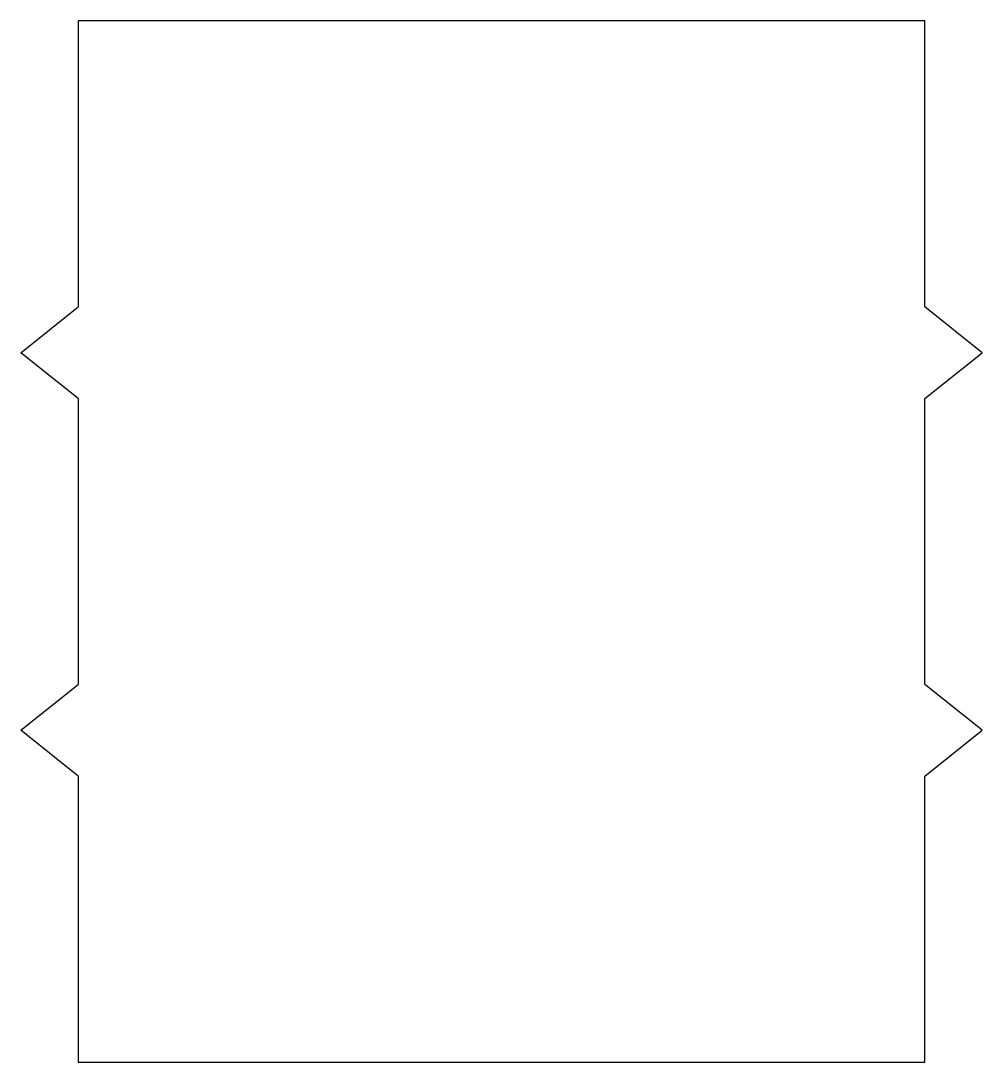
# Model space of a CAD drawing. Header units: millimetres. Extents: x -39.5 to 2.5, y 0 to 45.5.
import ezdxf

# ---------------------------------------------------------------- set-up
doc = ezdxf.new("R2010")
doc.units = ezdxf.units.MM
doc.layers.add('Shape2DView', color=7, linetype='CONTINUOUS')

msp = doc.modelspace()

# ---------------------------------------------------------------- linework, layer by layer
at = {"layer": 'Shape2DView'}
for p, q in [((0, 45.5), (-37, 45.5)), ((-37, 45.5), (-37, 33)), ((0, 33), (0, 45.5)), ((-39.5, 31), (-37, 33)), ((2.5, 31), (0, 33)), ((-37, 29), (-39.5, 31)), ((0, 29), (2.5, 31)), ((-37, 29), (-37, 16.5)), ((0, 16.5), (0, 29)), ((-39.5, 14.5), (-37, 16.5)), ((2.5, 14.5), (0, 16.5)), ((-37, 12.5), (-39.5, 14.5)), ((0, 12.5), (2.5, 14.5)), ((-37, 12.5), (-37, 0)), ((0, 0), (0, 12.5)), ((-37, 0), (0, 0))]:
    msp.add_line(p, q, dxfattribs=at)

doc.saveas('drawing.dxf')
